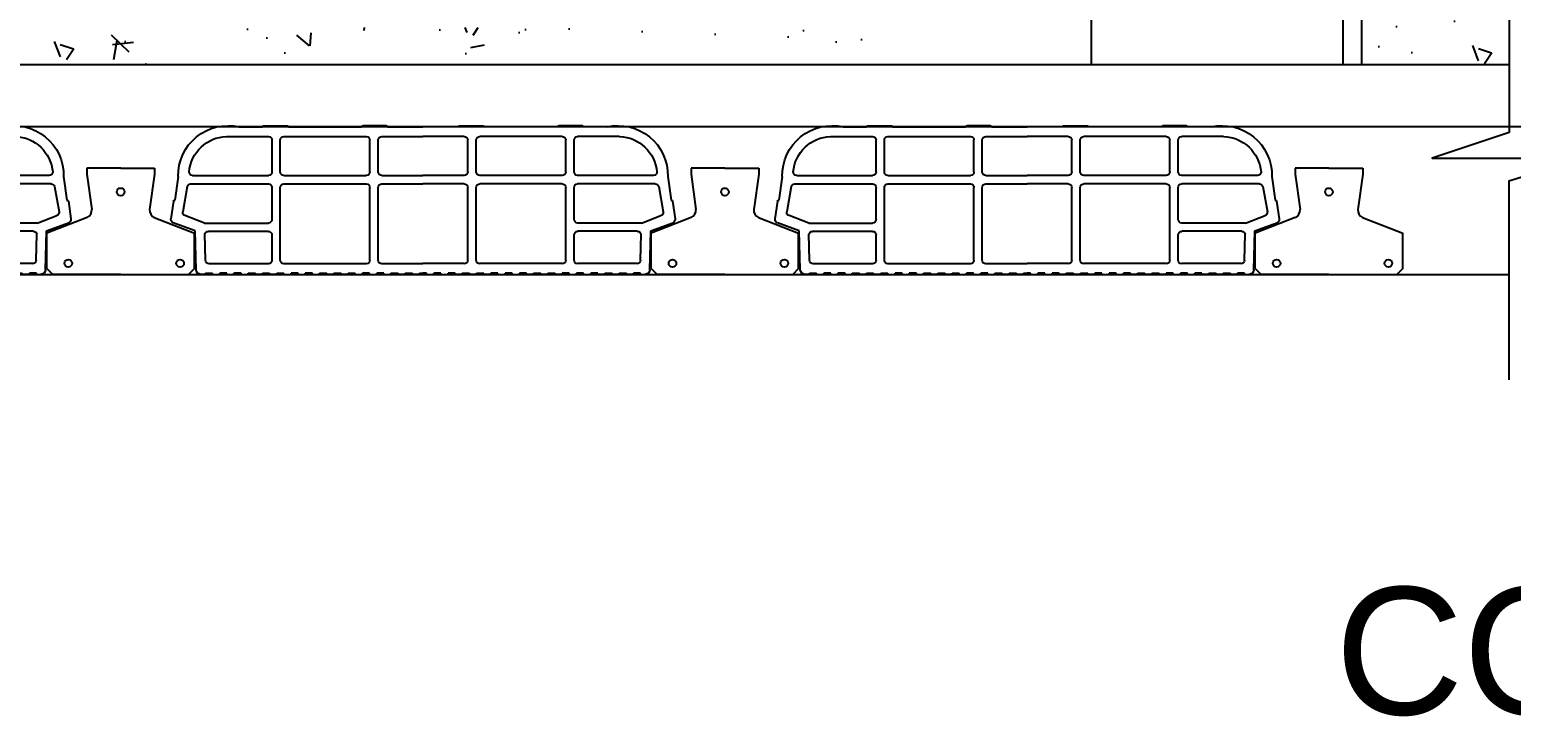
# Model space of a CAD drawing. Header units: metres. Extents: x 198 to 412, y -54 to 17.
# Drawn here: x 255.818 to 257.019, y -47.101 to -46.545 of the extents above; entities that cross this region are included whole.
import ezdxf

# ---------------------------------------------------------------- set-up
doc = ezdxf.new("R2010")
doc.units = ezdxf.units.M
doc.header["$LTSCALE"] = 10
for name, color, linetype in [('02', 2, 'Continuous'), ('1_MUROS', 6, 'Continuous'), ('A-MUROS', 6, 'Continuous'), ('A-TEXTOS', 2, 'Continuous'), ('Corte t', 2, 'Continuous'), ('HT-253', 253, 'Continuous'), ('Losa rap sapito', 251, 'Continuous'), ('piso', 1, 'Continuous'), ('TM-REVOQUE', 2, 'Continuous')]:
    doc.layers.add(name, color=color, linetype=linetype)
doc.styles.get("Standard").update_dxf_attribs({"font": 'arial.ttf'})

# ---------------------------------------------------------------- blocks, each defined once
blk = doc.blocks.new('VIGUETA NUEVA')
at = {"layer": '02'}
for p, q in [((852.3054, 1549.6661), (852.2767, 1549.6661)), ((852.2767, 1549.6661), (852.2767, 1549.6611)), ((852.3054, 1549.6661), (852.3342, 1549.6661)), ((852.3342, 1549.6661), (852.3342, 1549.6611)), ((852.2767, 1549.6611), (852.2809, 1549.6312)), ((852.3342, 1549.6611), (852.3299, 1549.6312)), ((852.2769, 1549.6243), (852.2429, 1549.6111)), ((852.3339, 1549.6243), (852.3679, 1549.6111)), ((852.2429, 1549.5811), (852.2429, 1549.6111)), ((852.3679, 1549.5811), (852.3679, 1549.6111)), ((852.2429, 1549.5811), (852.2479, 1549.5761)), ((852.3054, 1549.5761), (852.2479, 1549.5761)), ((852.3054, 1549.5761), (852.3629, 1549.5761)), ((852.3679, 1549.5811), (852.3629, 1549.5761))]:
    blk.add_line(p, q, dxfattribs=at)
for centre, start, end in [((852.2739, 1549.6307), 294.8533, 4.4381), ((852.3369, 1549.6307), 175.5619, 245.1467)]:
    blk.add_arc(centre, 0.00704, start, end, dxfattribs=at)
blk = doc.blocks.new('VIGUETA NUEVA1')
at = {"layer": 'piso'}
for centre in [(0, -0.02), (-0.0444, -0.0805), (0.0504, -0.0805)]:
    blk.add_circle(centre, 0.00324, dxfattribs=at)
at = {"layer": '1_MUROS'}
blk.add_blockref('VIGUETA NUEVA', (-852.3054, -1549.6661), dxfattribs=at)
blk = doc.blocks.new('Losa rap zapito')
at = {"layer": 'Losa rap sapito'}
for p, q in [((283.7813, -291.7641), (283.8003, -291.7641)), ((283.8012, -291.7632), (283.8205, -291.7632)), ((283.8215, -291.7641), (283.8806, -291.7641)), ((283.9008, -291.7632), (283.8815, -291.7632)), ((283.9018, -291.7641), (283.9304, -291.7641)), ((283.959, -291.7641), (283.9304, -291.7641)), ((283.9599, -291.7632), (283.9792, -291.7632)), ((284.0393, -291.7641), (283.9802, -291.7641)), ((284.0595, -291.7632), (284.0402, -291.7632)), ((284.0795, -291.7641), (284.0605, -291.7641)), ((283.7711, -291.7719), (283.8051, -291.7719)), ((283.808, -291.8006), (283.808, -291.7747)), ((283.8147, -291.8006), (283.8147, -291.7747)), ((283.8176, -291.7719), (283.8844, -291.7719)), ((283.8873, -291.8006), (283.8873, -291.7747)), ((283.8941, -291.8006), (283.8941, -291.7747)), ((283.897, -291.7719), (283.9304, -291.7719)), ((283.9638, -291.7719), (283.9304, -291.7719)), ((283.9667, -291.8006), (283.9667, -291.7747)), ((283.9734, -291.8006), (283.9734, -291.7747)), ((284.0431, -291.7719), (283.9763, -291.7719)), ((284.046, -291.8006), (284.046, -291.7747)), ((284.0527, -291.8006), (284.0527, -291.7747)), ((284.0896, -291.7719), (284.0556, -291.7719)), ((283.7437, -291.8035), (283.8051, -291.8035)), ((283.8176, -291.8035), (283.8844, -291.8035)), ((283.897, -291.8035), (283.9304, -291.8035)), ((283.9638, -291.8035), (283.9304, -291.8035)), ((284.0431, -291.8035), (283.9763, -291.8035)), ((284.117, -291.8035), (284.0556, -291.8035)), ((283.732, -291.8042), (283.7293, -291.8235)), ((283.7394, -291.8124), (283.7357, -291.8329)), ((283.7422, -291.8103), (283.8051, -291.8103)), ((283.7534, -291.8103), (283.8051, -291.8103)), ((283.808, -291.8391), (283.808, -291.8132)), ((283.8147, -291.8721), (283.8147, -291.8132)), ((283.8176, -291.8103), (283.8844, -291.8103)), ((283.8873, -291.8721), (283.8873, -291.8132)), ((283.8941, -291.8721), (283.8941, -291.8132)), ((283.897, -291.8103), (283.9304, -291.8103)), ((283.9638, -291.8103), (283.9304, -291.8103)), ((283.9667, -291.8721), (283.9667, -291.8132)), ((283.9734, -291.8721), (283.9734, -291.8132)), ((284.0431, -291.8103), (283.9763, -291.8103)), ((284.046, -291.8721), (284.046, -291.8132)), ((284.0527, -291.8391), (284.0527, -291.8132)), ((284.1186, -291.8103), (284.0556, -291.8103)), ((284.1073, -291.8103), (284.0556, -291.8103)), ((284.1214, -291.8124), (284.125, -291.8329)), ((284.1287, -291.8042), (284.1314, -291.8235)), ((283.7282, -291.8243), (283.7262, -291.8386)), ((284.1325, -291.8243), (284.1346, -291.8386)), ((283.7534, -291.842), (283.7376, -291.836)), ((284.1073, -291.842), (284.1232, -291.836)), ((283.7459, -291.8484), (283.728, -291.8417)), ((283.7466, -291.8799), (283.7459, -291.8484)), ((283.7534, -291.842), (283.8051, -291.842)), ((283.7542, -291.8721), (283.7536, -291.851)), ((283.7565, -291.8487), (283.8051, -291.8487)), ((283.808, -291.8721), (283.808, -291.8516)), ((284.0527, -291.8721), (284.0527, -291.8516)), ((284.1073, -291.842), (284.0556, -291.842)), ((284.1043, -291.8487), (284.0556, -291.8487)), ((284.1066, -291.8721), (284.1071, -291.851)), ((284.1141, -291.8799), (284.1149, -291.8484)), ((284.1149, -291.8484), (284.1327, -291.8417)), ((283.7571, -291.8749), (283.8051, -291.8749)), ((283.8176, -291.8749), (283.8844, -291.8749)), ((283.897, -291.8749), (283.9304, -291.8749)), ((283.9638, -291.8749), (283.9304, -291.8749)), ((284.0431, -291.8749), (283.9763, -291.8749)), ((284.1037, -291.8749), (284.0556, -291.8749)), ((283.7541, -291.8836), (283.7504, -291.8836)), ((283.7541, -291.8836), (283.7516, -291.8836)), ((283.7541, -291.8836), (283.7516, -291.8836)), ((283.7541, -291.8836), (283.7541, -291.8827)), ((283.7541, -291.8827), (283.7598, -291.8827)), ((283.7598, -291.8836), (283.7598, -291.8827)), ((283.7598, -291.8836), (283.7656, -291.8836)), ((283.7714, -291.8827), (283.7656, -291.8827)), ((283.7656, -291.8836), (283.7656, -291.8827)), ((283.7714, -291.8836), (283.7714, -291.8827)), ((283.7714, -291.8836), (283.7772, -291.8836)), ((283.7772, -291.8836), (283.7772, -291.8827)), ((283.783, -291.8827), (283.7772, -291.8827)), ((283.783, -291.8836), (283.783, -291.8827)), ((283.783, -291.8836), (283.7887, -291.8836)), ((283.7887, -291.8836), (283.7887, -291.8827)), ((283.7887, -291.8827), (283.7945, -291.8827)), ((283.7945, -291.8836), (283.7945, -291.8827)), ((283.8003, -291.8836), (283.7945, -291.8836)), ((283.8003, -291.8827), (283.8061, -291.8827)), ((283.8003, -291.8836), (283.8003, -291.8827)), ((283.8061, -291.8836), (283.8061, -291.8827)), ((283.8119, -291.8836), (283.8061, -291.8836)), ((283.8119, -291.8827), (283.8176, -291.8827)), ((283.8119, -291.8836), (283.8119, -291.8827)), ((283.8119, -291.8827), (283.8176, -291.8827)), ((283.8176, -291.8836), (283.8176, -291.8827)), ((283.8176, -291.8836), (283.8234, -291.8836)), ((283.8292, -291.8827), (283.8234, -291.8827)), ((283.8234, -291.8836), (283.8234, -291.8827)), ((283.8292, -291.8836), (283.8292, -291.8827)), ((283.8292, -291.8836), (283.835, -291.8836)), ((283.835, -291.8836), (283.835, -291.8827)), ((283.8408, -291.8827), (283.835, -291.8827)), ((283.8408, -291.8836), (283.8408, -291.8827)), ((283.8408, -291.8836), (283.8465, -291.8836)), ((283.8465, -291.8836), (283.8465, -291.8827)), ((283.8465, -291.8827), (283.8523, -291.8827)), ((283.8523, -291.8836), (283.8523, -291.8827)), ((283.8581, -291.8836), (283.8523, -291.8836)), ((283.8581, -291.8827), (283.8639, -291.8827)), ((283.8581, -291.8836), (283.8581, -291.8827)), ((283.8639, -291.8836), (283.8639, -291.8827)), ((283.8697, -291.8836), (283.8639, -291.8836)), ((283.8697, -291.8827), (283.8755, -291.8827)), ((283.8697, -291.8836), (283.8697, -291.8827)), ((283.8697, -291.8827), (283.8755, -291.8827)), ((283.8755, -291.8836), (283.8755, -291.8827)), ((283.8755, -291.8836), (283.8812, -291.8836)), ((283.887, -291.8827), (283.8812, -291.8827)), ((283.8812, -291.8836), (283.8812, -291.8827)), ((283.887, -291.8836), (283.887, -291.8827)), ((283.887, -291.8836), (283.8928, -291.8836)), ((283.8928, -291.8836), (283.8928, -291.8827)), ((283.8986, -291.8827), (283.8928, -291.8827)), ((283.8986, -291.8836), (283.8986, -291.8827)), ((283.8986, -291.8836), (283.9044, -291.8836)), ((283.9044, -291.8836), (283.9044, -291.8827)), ((283.9044, -291.8827), (283.9101, -291.8827)), ((283.9101, -291.8836), (283.9101, -291.8827)), ((283.9159, -291.8836), (283.9101, -291.8836)), ((283.9159, -291.8827), (283.9217, -291.8827)), ((283.9159, -291.8836), (283.9159, -291.8827)), ((283.9217, -291.8836), (283.9217, -291.8827)), ((283.9275, -291.8836), (283.9217, -291.8836)), ((283.9275, -291.8836), (283.9275, -291.8827)), ((283.9275, -291.8827), (283.9304, -291.8827)), ((283.9333, -291.8827), (283.9304, -291.8827)), ((283.9333, -291.8836), (283.9333, -291.8827)), ((283.9333, -291.8836), (283.939, -291.8836)), ((283.9448, -291.8827), (283.939, -291.8827)), ((283.939, -291.8836), (283.939, -291.8827)), ((283.9448, -291.8836), (283.9448, -291.8827)), ((283.9448, -291.8836), (283.9506, -291.8836)), ((283.9506, -291.8836), (283.9506, -291.8827)), ((283.9564, -291.8827), (283.9506, -291.8827)), ((283.9564, -291.8836), (283.9564, -291.8827)), ((283.9622, -291.8836), (283.9564, -291.8836)), ((283.9622, -291.8836), (283.9622, -291.8827)), ((283.9622, -291.8827), (283.9679, -291.8827)), ((283.9679, -291.8836), (283.9679, -291.8827)), ((283.9737, -291.8836), (283.9679, -291.8836)), ((283.9737, -291.8827), (283.9795, -291.8827)), ((283.9737, -291.8836), (283.9737, -291.8827)), ((283.9795, -291.8836), (283.9795, -291.8827)), ((283.9853, -291.8836), (283.9795, -291.8836)), ((283.9911, -291.8827), (283.9853, -291.8827)), ((283.9853, -291.8836), (283.9853, -291.8827)), ((283.9911, -291.8827), (283.9853, -291.8827)), ((283.9911, -291.8836), (283.9911, -291.8827)), ((283.9911, -291.8836), (283.9968, -291.8836)), ((284.0026, -291.8827), (283.9968, -291.8827)), ((283.9968, -291.8836), (283.9968, -291.8827)), ((284.0026, -291.8836), (284.0026, -291.8827)), ((284.0026, -291.8836), (284.0084, -291.8836)), ((284.0084, -291.8836), (284.0084, -291.8827)), ((284.0142, -291.8827), (284.0084, -291.8827)), ((284.0142, -291.8836), (284.0142, -291.8827)), ((284.02, -291.8836), (284.0142, -291.8836)), ((284.02, -291.8836), (284.02, -291.8827)), ((284.02, -291.8827), (284.0258, -291.8827)), ((284.0258, -291.8836), (284.0258, -291.8827)), ((284.0315, -291.8836), (284.0258, -291.8836)), ((284.0315, -291.8827), (284.0373, -291.8827)), ((284.0315, -291.8836), (284.0315, -291.8827)), ((284.0373, -291.8836), (284.0373, -291.8827)), ((284.0431, -291.8836), (284.0373, -291.8836)), ((284.0489, -291.8827), (284.0431, -291.8827)), ((284.0431, -291.8836), (284.0431, -291.8827)), ((284.0489, -291.8827), (284.0431, -291.8827)), ((284.0489, -291.8836), (284.0489, -291.8827)), ((284.0489, -291.8836), (284.0547, -291.8836)), ((284.0604, -291.8827), (284.0547, -291.8827)), ((284.0547, -291.8836), (284.0547, -291.8827)), ((284.0604, -291.8836), (284.0604, -291.8827)), ((284.0604, -291.8836), (284.0662, -291.8836)), ((284.0662, -291.8836), (284.0662, -291.8827)), ((284.072, -291.8827), (284.0662, -291.8827)), ((284.072, -291.8836), (284.072, -291.8827)), ((284.0778, -291.8836), (284.072, -291.8836)), ((284.0778, -291.8836), (284.0778, -291.8827)), ((284.0778, -291.8827), (284.0836, -291.8827)), ((284.0836, -291.8836), (284.0836, -291.8827)), ((284.0893, -291.8836), (284.0836, -291.8836)), ((284.0893, -291.8827), (284.0951, -291.8827)), ((284.0893, -291.8836), (284.0893, -291.8827)), ((284.0951, -291.8836), (284.0951, -291.8827)), ((284.1009, -291.8836), (284.0951, -291.8836)), ((284.1009, -291.8836), (284.1009, -291.8827)), ((284.1067, -291.8827), (284.1009, -291.8827)), ((284.1067, -291.8836), (284.1067, -291.8827)), ((284.1067, -291.8836), (284.1092, -291.8836)), ((284.1067, -291.8836), (284.1092, -291.8836)), ((284.1067, -291.8836), (284.1103, -291.8836))]:
    blk.add_line(p, q, dxfattribs=at)
for centre, radius, start, end in [((283.7724, -291.8035), 0.0404, 77.2971, 181.0135), ((283.8012, -291.7641), 0.000963, 90, 180), ((283.8205, -291.7641), 0.000963, 0, 90), ((283.8815, -291.7641), 0.000963, 90, 180), ((283.9008, -291.7641), 0.000963, 0, 90), ((283.9599, -291.7641), 0.000963, 90, 180), ((283.9792, -291.7641), 0.000963, 0, 90), ((284.0402, -291.7641), 0.000963, 90, 180), ((284.0595, -291.7641), 0.000963, 0, 90), ((284.0883, -291.8035), 0.0404, 358.9865, 102.7029), ((283.7724, -291.8035), 0.0317, 92.259, 174.7894), ((283.8051, -291.7747), 0.00289, 0, 90), ((283.8176, -291.7747), 0.00289, 90, 180), ((283.8844, -291.7747), 0.00289, 0, 90), ((283.897, -291.7747), 0.00289, 90, 180), ((283.9638, -291.7747), 0.00289, 0, 90), ((283.9763, -291.7747), 0.00289, 90, 180), ((284.0431, -291.7747), 0.00289, 0, 90), ((284.0556, -291.7747), 0.00289, 90, 180), ((284.0883, -291.8035), 0.0317, 5.2106, 87.741), ((283.7437, -291.8006), 0.00289, 180.2316, 270), ((283.8051, -291.8006), 0.00289, 270, 0), ((283.8176, -291.8006), 0.00289, 180, 270), ((283.8844, -291.8006), 0.00289, 270, 0), ((283.897, -291.8006), 0.00289, 180, 270), ((283.9638, -291.8006), 0.00289, 270, 0), ((283.9763, -291.8006), 0.00289, 180, 270), ((284.0431, -291.8006), 0.00289, 270, 0), ((284.0556, -291.8006), 0.00289, 180, 270), ((284.117, -291.8006), 0.00289, 270, 359.7684), ((283.7422, -291.8132), 0.00289, 90, 165.2593), ((283.8051, -291.8132), 0.00289, 0, 90), ((283.8176, -291.8132), 0.00289, 90, 180), ((283.8844, -291.8132), 0.00289, 0, 90), ((283.897, -291.8132), 0.00289, 90, 180), ((283.9638, -291.8132), 0.00289, 0, 90), ((283.9763, -291.8132), 0.00289, 90, 180), ((284.0431, -291.8132), 0.00289, 0, 90), ((284.0556, -291.8132), 0.00289, 90, 180), ((284.1186, -291.8132), 0.00289, 14.7407, 90), ((283.7292, -291.8244), 0.000963, 81.8699, 171.8699), ((284.1316, -291.8244), 0.000963, 8.1301, 98.1301), ((283.729, -291.839), 0.00289, 171.8699, 249.444), ((283.7386, -291.8333), 0.00289, 171.8699, 249.444), ((283.8051, -291.8391), 0.00289, 270, 0), ((284.0556, -291.8391), 0.00289, 180, 270), ((284.1222, -291.8333), 0.00289, 290.556, 8.1301), ((284.1317, -291.839), 0.00289, 290.556, 8.1301), ((283.7565, -291.8516), 0.00289, 90, 168.5947), ((283.8051, -291.8516), 0.00289, 0, 90), ((284.0556, -291.8516), 0.00289, 90, 180), ((284.1043, -291.8516), 0.00289, 11.4053, 90), ((283.7571, -291.8721), 0.00289, 180, 271.41), ((283.8051, -291.8721), 0.00289, 270, 0), ((283.8176, -291.8721), 0.00289, 180, 270), ((283.8844, -291.8721), 0.00289, 270, 0), ((283.897, -291.8721), 0.00289, 180, 270), ((283.9638, -291.8721), 0.00289, 270, 0), ((283.9763, -291.8721), 0.00289, 180, 270), ((284.0431, -291.8721), 0.00289, 270, 0), ((284.0556, -291.8721), 0.00289, 180, 270), ((284.1037, -291.8721), 0.00289, 268.59, 0), ((283.7505, -291.8797), 0.0039, 182.4799, 268.1248), ((284.1102, -291.8797), 0.0039, 271.8752, 357.5201)]:
    blk.add_arc(centre, radius, start, end, dxfattribs=at)

msp = doc.modelspace()

# ---------------------------------------------------------------- hatches: boundary and pattern name
at = {"layer": 'HT-253'}
h = msp.add_hatch(dxfattribs=at)
h.set_pattern_fill('AR-CONC', color=256, scale=0.0007, angle=90)
h.set_pattern_definition([(140, (-290.89827, -11817.77032), (0.0111573599, 0.1275292683), [0.013335, -0.146685]), (85, (-290.89827, -11817.77032), (-0.1337397917, -0.024670395), [0.010668, -0.1173484089]), (190.4514447, (-290.89734, -11817.75969), (-0.1225824263, 0.102858873), [0.0113330062, -0.1246631712]), (136.1842, (-290.93383, -11817.77032), (0.0294296296, 0.1897553286), [0.0200025, -0.2200275]), (186.6355576, (-290.93138, -11817.7545), (-0.1731982872, 0.1661828938), [0.0169995162, -0.1869949257]), (81.1841512, (-290.93383, -11817.77032), (-0.1731982872, 0.166182894), [0.016001977, -0.1760218123]), (111, (-290.92494, -11817.75254), (0.0715856387, 0.1061300739), [0.013335, -0.146685]), (56, (-290.92494, -11817.75254), (-0.1289315763, 0.0432614198), [0.010668, -0.117348]), (161.451445, (-290.91897, -11817.74369), (-0.0573459382, 0.1493914935), [0.0113330062, -0.1246629563]), (127.5, (-290.89827, -11817.770317), (-0.05918852721, 0.00216202228), [0, -0.1159256, 0, -0.119126, 0, -0.1177925]), (97.5, (-290.89827, -11817.77032), (-0.07012640237, 0.04677376376), [0, -0.0679196, 0, -0.1132586, 0, -0.0448945]), (57.5, (-290.89827, -11817.809966), (0.0040101208, 0.09491341662), [0, -0.04445, 0, -0.138684, 0, -0.184023]), (47.5, (-290.89827, -11817.82775), (-0.0177985437, 0.10369042697), [0, -0.057785, 0, -0.0921004, 0, -0.130683])])
h.paths.add_polyline_path([(253.9212, -46.5135), (255.6792, -46.5134), (255.6792, -46.5334), (255.6792, -46.5434), (256.4942, -46.5434), (256.4942, -46.5734), (255.1728, -46.5734), (254.9728, -46.5734), (253.9212, -46.5735)])
h = msp.add_hatch(dxfattribs=at)
h.set_pattern_fill('AR-CONC', color=256, scale=0.0007, angle=90)
h.set_pattern_definition([(140, (-297.73963, -11825.63464), (0.0111573599, 0.1275292683), [0.013335, -0.146685]), (85, (-297.73963, -11825.63464), (-0.1337397917, -0.024670395), [0.010668, -0.1173484089]), (190.4514447, (-297.7387, -11825.62402), (-0.1225824263, 0.102858873), [0.0113330062, -0.1246631712]), (136.1842, (-297.77519, -11825.63464), (0.0294296296, 0.1897553286), [0.0200025, -0.2200275]), (186.6355576, (-297.77274, -11825.61883), (-0.1731982872, 0.1661828938), [0.0169995162, -0.1869949257]), (81.1841512, (-297.77519, -11825.63464), (-0.1731982872, 0.166182894), [0.016001977, -0.1760218123]), (111, (-297.7663, -11825.61686), (0.0715856387, 0.1061300739), [0.013335, -0.146685]), (56, (-297.7663, -11825.61686), (-0.1289315763, 0.0432614198), [0.010668, -0.117348]), (161.451445, (-297.76033, -11825.60802), (-0.0573459382, 0.1493914935), [0.0113330062, -0.1246629563]), (127.5, (-297.73963, -11825.634643), (-0.05918852721, 0.00216202228), [0, -0.1159256, 0, -0.119126, 0, -0.1177925]), (97.5, (-297.73963, -11825.63464), (-0.07012640237, 0.04677376376), [0, -0.0679196, 0, -0.1132586, 0, -0.0448945]), (57.5, (-297.73963, -11825.67429), (0.0040101208, 0.09491341662), [0, -0.04445, 0, -0.138684, 0, -0.184023]), (47.5, (-297.73963, -11825.69207), (-0.0177985437, 0.10369042697), [0, -0.057785, 0, -0.0921004, 0, -0.130683])])
h.paths.add_polyline_path([(257.0172, -46.5734), (257.0172, -46.5234), (256.8976, -46.5234), (256.8976, -46.5734)])

# ---------------------------------------------------------------- linework, layer by layer
at = {"color": 5}
for p, q in [((253.9212, -46.5734, 0), (257.0172, -46.5734, 0)), ((253.9207, -46.7434, 0), (257.0167, -46.7434, 0))]:
    msp.add_line(p, q, dxfattribs=at)
at = {"layer": '02'}
msp.add_line((257.0454, -46.6239, 0), (253.9212, -46.6239, 0), dxfattribs=at)
at = {"layer": '02', "color": 3, "elevation": 0}
msp.add_lwpolyline([(257.0172, -46.4692), (257.0172, -46.6285), (256.9548, -46.6493), (257.078, -46.6493), (257.0167, -46.6679), (257.0167, -46.8289)], dxfattribs=at)
at = {"layer": 'A-MUROS'}
msp.add_line((256.8826, -46.5734, 0), (256.8826, -43.1734, 0), dxfattribs=at)
msp.add_lwpolyline([(256.8826, -46.5734), (256.8826, -43.1734), (256.6784, -43.1734), (256.6784, -46.5734), (256.8779, -46.5734)], close=True, dxfattribs=at)
at = {"layer": 'TM-REVOQUE'}
msp.add_line((256.8976, -43.1734, 0), (256.8976, -46.5734, 0), dxfattribs=at)

# ---------------------------------------------------------------- block references
at = {"layer": 'A-MUROS', "xscale": -1}
for p in [(539.578, 245.1402), (540.0675, 245.1402), (540.5569, 245.1402)]:
    msp.add_blockref('Losa rap zapito', p, dxfattribs=at)
at = {"layer": 'Corte t', "xscale": 0.9559179682510148, "yscale": 0.9559179682510148, "zscale": 0.9559179682510148}
for p in [(255.8922, -46.6574), (256.3817, -46.6574), (256.8711, -46.6574)]:
    msp.add_blockref('VIGUETA NUEVA1', p, dxfattribs=at)

# ---------------------------------------------------------------- texts
at = {"layer": 'A-TEXTOS', "insert": (256.876, -46.9968, 0), "char_height": 0.10318, "width": 0.777043, "attachment_point": 1}
msp.add_mtext('CORTE 2-2', dxfattribs=at)

doc.saveas('drawing.dxf')
